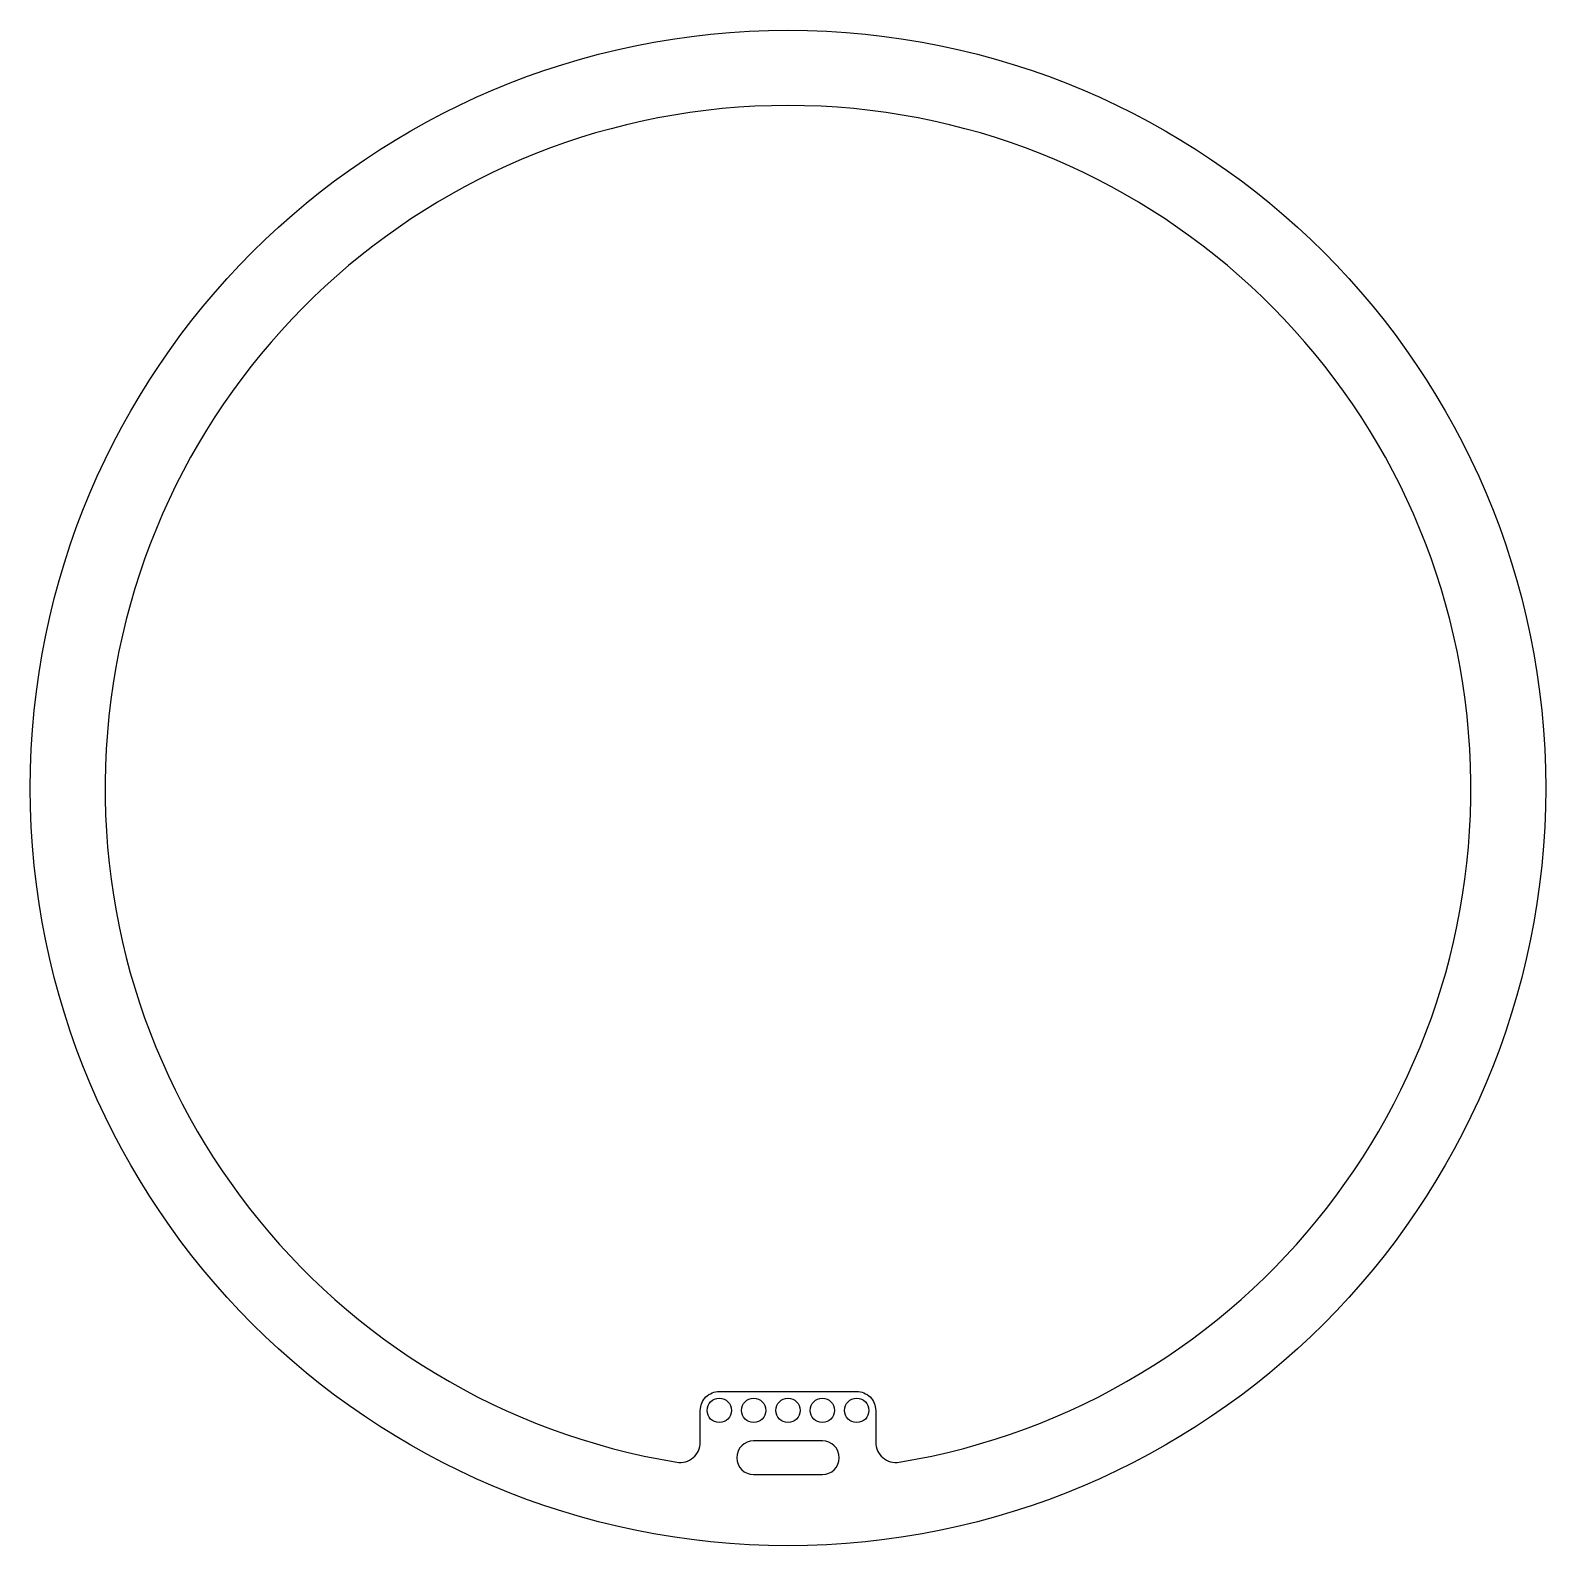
# Model space of a CAD drawing. Header units: millimetres. Extents: x -56 to 56, y -56 to 56.
import ezdxf

# ---------------------------------------------------------------- set-up
doc = ezdxf.new("R2010")
doc.units = ezdxf.units.MM
doc.layers.get('0').update_dxf_attribs({"linetype": 'CONTINUOUS'})

msp = doc.modelspace()

# ---------------------------------------------------------------- linework, layer by layer
for points in [[(8.22, -49.83, 12.198726), (-8.22, -49.83, 0.46298), (-6.48, -48.35), (-6.48, -46, -0.414214), (-5.08, -44.6), (5.08, -44.6, -0.414214), (6.48, -46), (6.48, -48.35, 0.46298)], [(2.54, -50.75, 1), (2.54, -48.25), (-2.54, -48.25, 1), (-2.54, -50.75)]]:
    msp.add_lwpolyline(points, format="xyb", close=True)
for centre, radius in [((0, 0), 56), ((-5.08, -46), 0.9), ((-2.54, -46), 0.9), ((0, -46), 0.9), ((2.54, -46), 0.9), ((5.08, -46), 0.9)]:
    msp.add_circle(centre, radius)

doc.saveas('drawing.dxf')
